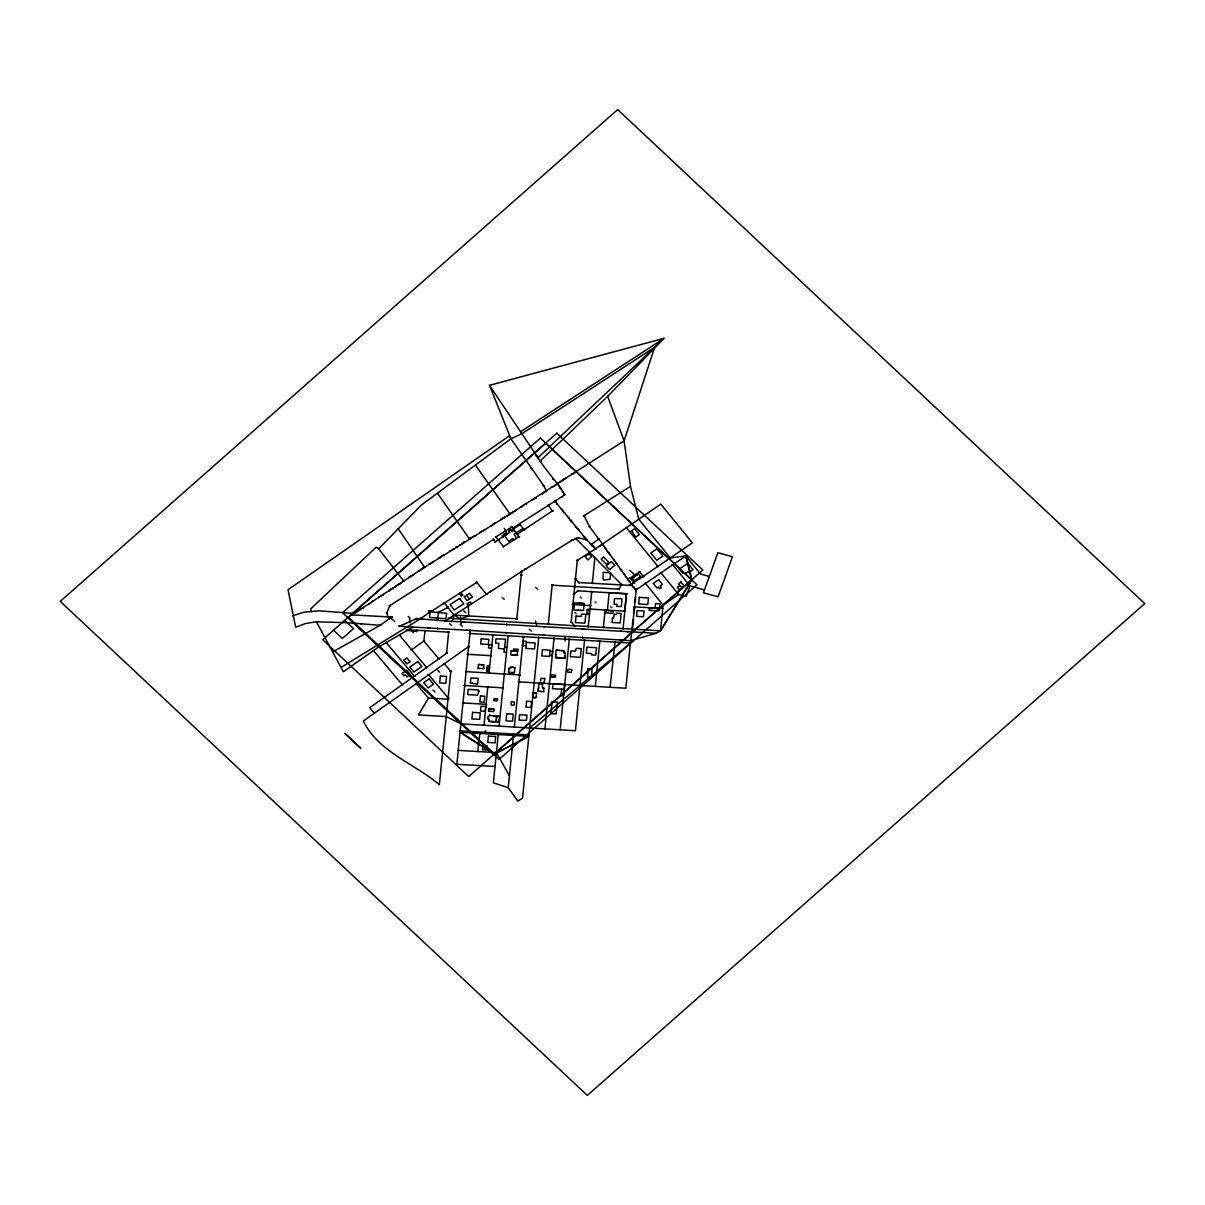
<?xml version="1.0" encoding="UTF-8"?>
<svg xmlns="http://www.w3.org/2000/svg" width="1205" height="1205" viewBox="0 0 1205 1205"><rect width="100%" height="100%" fill="white"/><g stroke="black" fill="none" stroke-linecap="round" stroke-linejoin="round"><path stroke-width="1.5" d="M553.065 677.15L551.227 676.999L551.212 674.77L555.58 675.177L555.264 677.331L553.426 677.18M494.065 700.662L494.11 698.584L497.605 698.749L497.319 700.738L494.08 699.939M511.176 704.533L511.221 701.867L514.339 702.018L514.249 705.091L511.523 705.196M517.02 655.309L518.075 649.194L513.541 648.983L513.3 651.077M506.386 532.414L504.247 528.302M508.615 668.383L510.709 668.429L510.86 666.832L514.821 668.007M589.35 609.745L587.031 609.489L586.775 614.294L589.125 614.399L589.35 609.519M563.835 652.146L563.473 650.76M563.835 652.492L565.13 652.974M483.792 668.549L483.988 664.889L478.4 664.482L477.903 668.368L483.732 668.549M659.466 608.887L655.836 608.118M659.496 608.314L659.346 610.754L649.179 610.393L649.435 607.787L656.605 608.163M489.019 719.355L487.694 718.933L488.01 716.538L489.125 716.568M514.053 651.107L510.995 651.016L510.739 654.902L517.758 655.369M489.034 719.069L488.869 721.358L499.232 721.946L499.232 715.921M499.277 721.449L499.397 719.701M565.386 652.974L564.738 658.261L555.505 657.237M555.46 657.764L556.032 650.188L563.895 650.805L563.985 653.005M499.668 716.222L496.43 715.815M555.61 655.851L555.731 654.119M538.078 690.917L543.832 691.745L543.666 688.01M632.58 625.802L630.381 643.003L538.71 637.581L528.814 736.345L498.252 734.553L495.014 766.485L456.846 764.286L470.221 630.426L630.501 640.638L656.047 633.303L660.491 630.787L691.971 579.861L685.811 555.912L670.311 557.93L629.838 585.389L578.942 582.557L575.463 578.897L577.285 560.355L596.068 548.471M635.728 590.706L636.767 589.772L635.638 589.727M487.995 671.095L488.793 671.095L489.245 665.567L487.257 665.702M504.488 534.749L504.142 534.207M532.64 697.514L533.047 692.875L536.481 693.041L536.105 697.65L532.655 697.333M544.118 688.296L542.461 687.935L542.446 683.747L539.177 683.506M632.233 629.281L636.195 589.817L685.811 555.912L691.685 579.861L660.491 630.787L574.664 625.741L571.2 621.976L575.463 578.897M513.33 529.402C515.213 528.167 511.236 527.82 513.345 528.332M509.158 668.233L508.48 672.465L514.414 672.616M514.896 667.269L514.414 672.721M564.302 689.29L564.708 684.485L552.884 683.928L552.477 688.733L564.302 689.29L563.473 695.812L560.912 695.616L561.635 689.17M550.022 651.182L550.113 650.143L542.431 649.661L541.798 655.942L549.48 656.409L550.022 651.182L552.673 651.318L552.236 655.52L549.601 655.369M546.633 491.595L543.801 485.766L510.92 438.771L489.501 385.314L664.121 338.289L607.651 396.385L624.1 440.849L630.486 486.398L638.77 519.219L670.311 557.93L692.378 542.852L660.807 504.127L595.511 548.862L586.745 539.81L577.978 537.822L572.089 540.247L521.599 571.532L516.825 618.798L454.164 615.092L445.217 620.921L416.493 618.602L399.412 626.269L470.221 630.426M525.982 645.94L525.742 648.411L534.553 648.908L535.14 642.958L526.329 642.416L525.982 645.94L522.533 645.714L523 641.135L526.465 641.316L526.329 642.416M588.266 626.449L591.73 591.7L626.51 593.794L623.09 628.513M466.199 671.622L489.079 673.083L492.89 634.854L538.71 637.581M484.033 725.259L487.829 686.925M508.164 635.803L499.066 726.148M513.676 734.041L508.209 787.709L517.819 801.054L522.518 798.177L528.814 736.345L494.366 753.969L460.069 732.263L498.252 734.553M514.339 727.067L523.437 636.707M449.269 618.286L548.275 624.13L552.131 585.178L618.948 589.155L621.509 584.5L575.975 538.665M592.318 583.325L594.848 557.674M518.994 681.864L595.315 686.368L599.819 641.226M607.456 609.941L609.143 592.724L626.374 593.719L624.823 611.176L590.013 609.067M660.491 630.787L663.096 605.091L645.534 583.476M444.329 663.759L450.821 671.411L439.328 784.681C414.475 763.518 378.37 752.04 363.323 720.997L468.67 646.558M495.014 766.485L493.372 782.828L508.209 787.709M448.019 699.201L428.483 698.057L418.466 714.911L446.257 716.583L461.063 723.874L544.901 728.874L554.014 638.469M544.901 728.874L560.144 729.808L569.272 639.373M584.546 640.277L575.433 730.727L560.144 729.808M603.389 627.353L605.121 609.986M504.368 648.832L498.358 648.486L498.87 643.274L495.526 643.078L495.933 638.891L505.543 639.102L504.021 652.312L506.492 652.447M595.315 686.368L610.107 687.302L615.077 642.114M438.816 658.804L423.874 641.06L425.019 630.697L448.637 632.158L446.588 653.306L369.739 707.727L374.333 713.209M544.449 683.145L540.307 683.596L540.894 678.37L544.976 678.475L543.696 683.22M458.246 750.384L477.767 751.528L479.816 733.453M488.597 711.01L493.448 711.613L494.02 708.932L488.884 708.585L488.808 711.477M496.671 716.282L489.471 715.303L489.275 716.568M564.784 657.915L564.994 656.183M496.038 721.208L496.716 715.845M496.174 720.168L495.993 721.554M496.701 715.996L496.4 718.391M538.258 689.546L538.469 687.829M416.734 630.275L416.584 631.375L407.154 630.381L377.602 647.657L343.305 671.772L316.433 621.795L305.678 623.482L295.662 627.202L288.04 589.712L509.278 435.924L510.92 438.771L421.253 505.151L378.656 548.817L376.246 547.115L310.875 608.721L311.01 611.583L303.826 612.245L292.664 615.83M539.027 683.506L538.168 691.459M437.385 620.349L438.454 612.517L447.718 607.395M486.82 668.895L487.061 667.118M536.677 624.898L535.442 620.921M493.523 711.266L493.884 709.534M516.493 538.304L514.098 533.996L523.075 528.513L520.168 524.642L511.312 530.305L510.754 529.567L509.067 530.652L509.444 532.474L504.458 535.668L508.706 541.331L512.637 538.605L514.128 539.795M631.179 584.817L632.007 584.079L631.104 584.726L636.195 589.817M502.892 536.225C500.798 534.056 504.594 538.816 502.606 536.421M484.937 732.986L485.705 730.516M704.473 589.893L703.479 592.785L718.075 596.791L732.429 556.755L717.864 552.749L704.473 589.893L689.938 585.871L672.797 564.799M410.227 622.925L409.534 619.084M689.938 585.871L686.082 596.58L678.626 594.532L661.018 572.857M451.83 621.78L453.683 617.186M563.804 493.689L563.835 494.125M403.344 580.795L404.277 581.382L402.952 581.277M504.443 534.884L503.78 535.201M460.566 617.05L461.138 623.603M564.934 637.475L565.115 641.015M504.594 535.171L503.494 535.065M513.014 528.664L513.435 529.417M509.323 532.008C510.363 534.433 507.938 527.459 509.007 532.158M602.862 543.786L601.882 543.922L603.102 543.741M506.055 533.92C507.938 536.511 504.398 531.812 505.769 534.086M453.773 614.716L454.737 615.137L453.321 615.002L453.652 615.906L454.375 615.574L444.404 603.012M601.973 543.786L601.536 544.811L602.846 544.449M392.664 587.829L393.252 588.658L393.282 587.663M510.92 529.929C512.878 532.068 509.128 528.061 511.101 529.959M524.537 529.582C524.672 530.607 523.813 527.293 524.085 530.004M563.94 493.628C566.064 495.797 563.292 495.556 563.789 494.396M602.59 543.982L598.734 539.057L591.203 544.63L590.405 543.696L590.992 544.69M601.506 544.329L602.741 544.479L602.018 544.811M540.247 460.943L607.651 396.385M588.552 553.532L591.565 556.574L588.04 559.918L584.892 556.559L589.049 554.029M513.3 529.04L519.039 536.692L503.404 546.603L495.903 536.888L511.764 526.992L513.3 529.04L512.878 528.031L564.768 494.863C557.056 481.608 546.001 470.929 537.972 457.764L664.121 338.289L520.53 431.767L521.84 433.725L654.646 347.266L624.1 440.849L506.793 516.011M347.929 617.743L545.805 443.154M691.61 579.801L493.809 754.451M691.67 579.861L545.534 443.154M529.628 727.986L630.381 643.003L625.847 688.206L610.107 687.302M585.133 556.364L586.549 555.189M573.987 594.14L578.069 590.766L591.73 591.7M333.137 651.664L380.162 625.335L391.58 617.05L352.026 614.912L424.582 567.239L510.016 514.038L475.598 465.326M399.337 634.945L411.613 649.766L423.874 641.06M630.953 531.36L634.568 528.799L639.343 534.553L635.698 537.084L631.571 530.923M680.72 582.151L684.41 586.127L681.699 587.633L678.31 583.868L681.292 581.864M632.821 577.933L634.387 576.849M640.548 576.713L638.439 573.987L632.429 578.219L634.387 580.795L640.442 576.577M663.096 605.091L678.626 594.532M354.391 613.36L357.539 611.312M394.773 587.061L397.921 584.997M517.216 534.267L552.447 510.89L548.23 505.437M462.584 595.406L461.184 592.634L459.467 593.568L461.259 596.279L462.765 594.893M546.181 491.685L546.392 491.128M557.644 483.536L560.777 481.518M466.606 595.33L469.543 593.342L472.42 597.108L466.968 600.512L464.151 596.837L466.606 595.33L469.438 599.006M521.599 571.532L454.164 615.092L460.415 618.948L468.82 615.966L468.338 605.859M514.219 530.275L512.245 531.541L510.046 530.004M630.486 486.398L584.033 515.71L589.637 526.796L598.734 539.057M341.211 667.329L419.927 619.099L428.905 612.848L429.598 610.86L431.887 610.98L476.803 582.376L486.323 594.155M679.936 585.675L677.376 587.242L679.665 590.058M407.154 630.381L412.411 627.308M468.248 605.467L471.366 603.69L470.146 601.898L466.968 603.871C471.291 605.392 466.576 607.41 468.414 605.347M528.814 736.345L494.351 754.21L460.069 732.263M510.92 438.771L521.84 433.725M503.765 534.192L503.509 534.975L504.534 534.583M311.01 611.583L319.189 610.83L354.225 613.466M316.433 621.795L348.29 622.744L380.162 625.335M486.82 671.11L487.603 671.095M488.793 671.095L486.504 671.11L487.874 665.537M497.484 721.931L498.252 721.931M587.633 609.489L588.432 609.504M517.096 651.182L513.435 651.092M515.966 651.152L517.472 651.197M513.722 651.092L516.327 651.167M478.295 668.383L479.078 668.398M494.412 700.662L496.279 700.723M481.789 668.489L482.572 668.504M489.2 711.492L489.968 711.522M496.942 715.845L497.695 715.875M498.087 715.89L498.855 715.906M656.71 610.664L657.478 610.679M511.025 651.016L511.779 651.031M650.851 610.453L651.619 610.483M533.574 697.544L534.327 697.575M534.719 697.59L535.472 697.62M511.402 672.586L512.185 672.631M512.577 672.646L513.36 672.676M509.067 672.495L509.851 672.526M416.659 630.787C416.84 627.88 416.478 633.71 416.719 630.863M510.242 672.541L511.025 672.571M578.099 610.257L578.867 610.302M580.418 610.363L581.202 610.408M587.166 614.309L587.95 614.339M535.351 692.98L536.105 693.011M558.292 657.915L559.045 657.96M534.207 692.92L534.96 692.965M577.978 603.193L578.746 603.223M580.298 603.313L581.081 603.359M581.458 603.374L582.241 603.419M582.633 603.434L583.401 603.479M656.996 608.194L657.779 608.224M408.088 629.823L425.019 630.697M560.566 658.035L561.319 658.081M563.985 658.216L564.738 658.261M649.977 607.817L650.76 607.862M652.327 607.938L653.095 607.983M654.661 608.058L655.445 608.103M540.819 691.595L541.572 691.625M556.002 657.794L556.77 657.84M557.147 657.855L557.9 657.9M559.421 657.975L560.189 658.02M561.696 658.096L562.464 658.141M579.138 603.253L579.921 603.298M542.521 687.95L543.274 687.98M572.947 604.579L590.36 605.603M445.217 620.921L656.047 633.303M489.079 673.083L519.686 674.905M477.767 751.528L496.43 752.598L509.444 775.764M634.493 606.853L662.705 608.54M469.965 633.484L492.89 634.854M467.901 654.315L490.812 655.701M463.127 702.922L486.112 704.307M460.19 730.878L528.95 734.945M548.275 624.13L574.664 625.741M504.79 646.754L507.049 646.904M513.616 655.098L514.384 655.143M512.487 655.023L513.24 655.068M464.844 685.494L502.937 687.874M514.761 655.174L515.514 655.219M515.891 655.234L516.644 655.294M490.058 708.661L490.827 708.721M491.218 708.736L491.986 708.796M492.378 708.826L493.146 708.871M488.899 708.585L489.682 708.63M478.777 664.512L479.545 664.558M482.256 664.768L483.024 664.814M558.924 650.414L559.692 650.474M561.199 650.595L561.952 650.655M481.096 664.678L481.864 664.738M492.95 715.559L493.719 715.619M494.11 715.65L494.878 715.71M495.27 715.74L496.038 715.8M489.471 715.303L490.239 715.363M490.54 721.479L491.309 721.539M556.65 650.233L557.418 650.293M557.794 650.323L558.548 650.384M491.7 721.569L492.468 721.629M492.86 721.659L493.628 721.72M494.02 721.75L494.788 721.81M551.212 676.999L555.264 677.331M489.381 721.388L490.164 721.464M511.447 666.892L512.215 666.983M512.607 667.028L513.375 667.103M509.549 668.278L510.318 668.383M555.008 500.662C553.667 502.786 557.267 499.774 555.264 500.768M420.409 618.677C422.428 616.493 418.105 620.967 420.244 618.542M709.308 576.487L700.557 574.077L685.811 555.912M389.953 617.216L390.766 617.457L389.366 618.722L390.33 618.511L389.953 617.216L394.577 621.418M635.532 575.659L629.869 570.447M411.297 630.411L413.466 632.7M389.787 618.361L388.1 616.87L386.76 612.833L389.802 605.648L493.402 539.479L495.135 541.768L502.997 536.782L502.395 535.984L503.916 534.689L505.618 533.589L506.326 534.463M610.664 606.733L611.688 607.682M594.954 601.898L595.978 602.846M580.238 597.062L581.262 598.026M575.041 612.366L576.065 613.33M535.743 587.603L537.792 589.516M502.199 597.439L504.247 599.352M529.266 629.191L531.315 631.119M463.774 610.83L465.823 612.743M460.265 624.371L462.313 626.299M449.661 623.663L451.709 625.576M408.209 616.523L410.257 618.436M437.596 670.266L439.644 672.194M432.926 690.119L434.975 692.047M348.365 617.126L494.366 753.969M347.944 617.502L493.945 754.33M344.705 620.349L353.532 628.618L342.386 638.454L333.559 630.185M416.192 683.642L428.483 698.057M411.613 649.766L426.615 667.45M428.679 674.815L448.139 697.921M373.46 650.564L402.274 684.711M386.233 642.611L414.384 676.141M554.887 501.175L586.745 539.81M634.026 582.783L630.185 578.084L639.463 571.727L643.259 576.442M626.374 527.7L657.915 566.41M378.656 548.817L403.78 581.126M630.953 583.551L631.601 584.44L602.41 544.118M604.277 546.724L606.371 549.601M624.28 574.333L626.359 577.21M679.168 589.712L682.316 588.627L681.699 587.633M537.972 457.764L489.501 385.314M437.4 493.191L469.483 538.951M398.237 528.754L424.582 567.239M561.304 489.396L563.187 492.378M616.749 604.383L616.674 606.431L621.388 606.476L621.946 598.674L614.46 598.599L614.158 604.383L616.749 604.383M603.359 572.465L603.027 578.972L603.961 580.057L610.182 579.198L610.513 572.601L603.359 572.465M574.393 602.997L573.926 610.076L583.521 610.513L584.244 603.524L574.393 602.997M369.604 603.72L368.835 603.705L369.604 603.72M373.384 601.25L372.616 601.25L373.384 601.25M419.912 570.613L419.144 570.613L419.897 570.703M431.917 562.825L431.164 562.856L431.917 562.825M452.297 549.917L452.267 550.052M459.843 544.675L460.596 544.781L459.858 544.6M470.101 538.304L470.854 538.379L470.101 538.274M474.71 535.969L473.957 535.969L474.695 536.059M480.373 531.977L481.141 532.083L480.403 531.917M484.997 529.643L484.229 529.673L484.997 529.673M504.805 516.96L505.573 517.035L504.82 516.93M513.149 511.794L513.902 511.884L513.164 511.718M522.202 506.612L521.434 506.642L522.202 506.612M541.873 493.719L542.627 493.824L541.889 493.658M551.935 487.106L552.703 487.182L551.935 487.076M555.309 502.124L556.077 502.229L555.324 502.063M556.68 503.78L557.448 503.811L556.68 503.78M562.389 496.626L562.358 496.761M563.88 479.244L564.633 479.349L563.91 479.153M561.982 509.323L561.214 509.354L561.982 509.354M585.148 537.415L584.38 537.415L585.148 537.415M592.905 545.88L592.137 545.91L592.905 545.88M594.442 547.401L593.673 547.401L594.442 547.401M608.284 552.718L609.037 552.764L608.284 552.718M623.618 572.902L623.588 573.038M627.79 578.656L627.022 578.656L627.79 578.656M628.272 580.343L629.025 580.449L628.287 580.283M631.691 630.983L632.128 632.384L631.706 630.908M635.035 597.59L635.788 597.695L635.05 597.529M635.668 588.914L634.899 588.989L635.668 588.884M634.463 610.845L633.71 610.875L634.463 610.845M634.674 608.751L633.92 608.781L634.674 608.751M351.453 614.851L352.598 614.912L351.453 614.851M425.591 630.697L424.446 630.652L425.591 630.757M429.251 674.815L428.106 674.875L429.251 674.815M436.812 620.304L437.957 620.349L436.812 620.304M437.882 612.456L439.027 612.562L437.897 612.411M437.099 628.453L438.243 628.558L437.114 628.408M444.645 620.861L445.79 620.921L444.645 620.861M469.393 633.438L470.537 633.544L469.408 633.393M486.895 594.155L485.751 594.155L486.865 594.306M496.475 536.888L495.345 536.797L496.445 537.038M485.54 704.262L486.684 704.353L485.555 704.202M502.365 687.829L503.494 687.98L502.395 687.724M516.252 618.752L517.397 618.843L516.267 618.692M520.696 575.026L521.84 575.071L520.696 575.026M531.857 468.383L530.712 468.383L531.827 468.534M539.283 637.581L538.138 637.581L539.283 637.581M543.726 626.69L544.871 626.781L543.726 626.63M558.201 483.551C559.09 486.037 555.776 482.437 558.201 483.551M548.847 624.13L547.703 624.175L548.847 624.175M591.173 591.64L592.318 591.745L591.173 591.595M620.65 584.982C622.051 586.323 622.187 582.618 620.665 584.937M631.691 629.04L632.836 629.146L631.691 628.98M643.832 576.457L642.687 576.502L643.832 576.457M660.445 572.797L661.575 572.947L660.476 572.706M663.669 605.091L662.524 605.151L663.669 605.151M379.59 625.274L380.72 625.38L379.59 625.229M388.673 616.87L387.528 616.87L388.673 616.87M407.516 629.778C404.895 631.089 409.941 630.11 407.531 629.733M415.921 618.542L417.05 618.692L415.951 618.451M414.957 676.141L413.812 676.201L414.957 676.141M429.025 610.799L430.155 610.95L429.04 610.709M450.399 551.137L449.631 551.167L450.399 551.137M453.457 548.682L454.21 548.772L453.472 548.606M446.016 653.246L447.16 653.306L446.016 653.246M449.209 632.173L448.049 632.158L449.179 632.309M463.684 542.28L464.452 542.355L463.699 542.25M460.988 618.963L459.843 618.948L460.988 618.963M468.911 538.891L470.055 539.042L468.941 538.801M463.97 621.991L465.115 622.051L463.97 621.991M468.248 615.906L469.393 616.056L468.278 615.815M468.097 646.513L469.242 646.573L468.097 646.513M470.794 630.426L469.634 630.426L470.794 630.426M494.532 523.286L495.285 523.392L494.547 523.211M491.384 655.716L490.239 655.716L491.369 655.866M503.645 518.18L502.877 518.21L503.645 518.18M511.191 526.947L512.336 526.992L511.191 526.947M499.653 726.148L498.509 726.103L499.638 726.208M514.927 727.067L513.767 727.067L514.896 727.218M535.487 497.74L536.255 497.77L535.487 497.74M548.802 505.437L547.657 505.437L548.802 505.437M559.617 486.097L559.587 486.233M572.887 473.987L572.119 473.987L572.887 473.987M575.764 526.916L576.517 526.947L575.764 526.916M577.888 528.603L577.12 528.603L577.873 528.709M573.414 594.095L574.559 594.201L573.429 594.035M577.496 590.706L578.641 590.812L577.511 590.661M590.932 605.603L589.772 605.603L590.932 605.603M588.176 668.685L586.82 672.013L587.889 672.059L587.468 677.165L591.414 677.346L592.107 668.865L588.176 668.685M602.862 545.247L603.615 545.338L602.877 545.172M607.034 551.001L607.064 550.896M634.613 601.762L635.366 601.837L634.613 601.732M634.267 612.923L633.499 612.923L634.267 612.923M644.961 583.416L646.106 583.476L644.961 583.416M354.812 613.466L353.652 613.466L354.812 613.466M360.641 609.022L361.395 609.052L360.641 609.022M362.193 623.859L361.048 623.859L362.193 623.859M380.825 595.873L381.593 595.933L380.84 595.842M389.034 590.525L389.787 590.631L389.049 590.465M392.167 617.065L391.007 617.05L392.167 617.065M400.994 582.678L401.762 582.753L400.994 582.648M398.84 626.208L399.985 626.314L398.84 626.163M407.124 626.705L408.269 626.766L407.124 626.705M412.185 649.781L411.041 649.826L412.185 649.781M421.027 569.317L421.795 569.393L421.027 569.287M422.91 568.067L423.663 568.142L422.91 568.037M424.024 567.178L425.154 567.284L424.024 567.133M420.922 619.159L422.066 619.265L420.937 619.114M424.446 641.06L423.301 641.105L424.446 641.105M433.077 561.59L433.83 561.651L433.077 561.545M429.477 612.848L428.332 612.893L429.477 612.893M431.315 610.935L432.444 611.04L431.315 610.89M427.188 667.45L426.043 667.51L427.188 667.45M437.114 618.12L438.258 618.225L437.114 618.075M443.259 555.128L444.012 555.234L443.274 555.068M442.401 572.375L441.256 572.42L442.401 572.375M443.832 602.952L444.976 603.057L443.832 602.907M448.29 607.41L447.145 607.456L448.29 607.41M444.901 663.774L443.741 663.759L444.901 663.774M449.842 618.286L448.697 618.331L449.842 618.331M456.936 547.115L455.776 547.16L456.921 547.16M447.567 697.861L448.727 697.921L447.567 697.861M461.771 543.485L462.524 543.515L461.771 543.485M466.666 630.2L467.796 630.351L466.697 630.095M462.554 702.876L463.684 703.027L462.569 702.771M465.627 671.577L466.772 671.667L465.642 671.516M467.329 654.27L468.474 654.375L467.344 654.225M477.376 582.376L476.231 582.422L477.376 582.376M492.589 524.461L493.357 524.506L492.589 524.461M492.83 539.433L493.975 539.479L492.83 539.433M494.562 541.723L495.692 541.873L494.577 541.617M479.244 733.408L480.373 733.559L479.259 733.318M497.605 539.78L498.75 539.885L497.62 539.735M483.461 725.199L484.621 725.259L483.461 725.199M487.257 686.88L488.402 687.031L487.287 686.79M500.949 519.325L501.702 519.43L500.964 519.265M489.652 673.083L488.507 673.143L489.652 673.143M502.831 546.558L503.976 546.648L502.846 546.498M510.589 514.038L509.429 514.083L510.589 514.038M506.1 624.476L507.245 624.521L506.1 624.476M506.401 632.7L505.257 632.685L506.401 632.7M497.002 752.598L495.842 752.658L497.002 752.598M503.78 673.926L504.91 674.032L503.78 673.881M507.591 635.758L508.736 635.803L507.591 635.758M518.466 536.647L519.596 536.797L518.496 536.541M525.275 504.157L526.028 504.232L525.275 504.127M522.172 571.532L521.042 571.426L522.142 571.682M525.199 568.896L526.359 568.941L525.199 568.896M514.098 735.457L512.953 735.502L514.098 735.457M533.574 498.945L534.327 499.051L533.589 498.87M537.053 455.656L535.894 455.701L537.053 455.656M520.259 674.921L519.099 674.905L520.229 675.056M540.819 460.943L539.659 460.988L540.819 460.943M533.664 682.678L534.809 682.783L533.679 682.633M552.749 479.274L553.908 479.334L552.749 479.274M555.671 484.576L556.439 484.651L555.671 484.546M559.979 487.859L560.747 487.935L559.994 487.829M552.703 585.178L551.559 585.223L552.703 585.178M565.793 478.024L566.546 478.129L565.808 477.963M553.441 638.424L554.586 638.484L553.441 638.424M564.151 684.545L565.296 684.591L564.151 684.545M570.628 621.931L571.757 622.081L570.658 621.825M569.845 639.373L568.7 639.328L569.845 639.433M578.551 537.822L577.406 537.822L578.551 537.822M575.207 586.519L574.047 586.564L575.207 586.519M576.035 578.897L574.906 578.792L576.005 579.048M577.858 560.355L576.713 560.415L577.858 560.355M578.37 582.512L579.515 582.602L578.385 582.452M575.237 625.741L574.077 625.741L575.237 625.741M571.667 669.558L571.426 672.345L567.615 672.119L567.901 669.347L571.667 669.558M583.024 535.728L583.054 535.638M585.75 539.042L586.504 539.132L585.766 538.966M587.317 539.825L586.172 539.87L587.317 539.825M590.224 526.796L589.064 526.841L590.209 526.841M582.226 637.55L583.356 637.701L582.256 637.445M589.155 552.462L590.284 552.613L589.185 552.357M585.118 640.277L583.973 640.277L585.103 640.427M589.441 609.022L590.586 609.067L589.441 609.022M591.745 583.28L592.89 583.386L591.76 583.235M594.939 548.802L596.083 548.908L594.954 548.757M599.307 539.057L598.147 539.117L599.307 539.057M599.262 641.181L600.391 641.271L599.262 641.12M602.816 627.293L603.961 627.338L602.816 627.293M609.534 554.451L610.287 554.526L609.534 554.421M605.693 609.986L604.549 609.926L605.693 610.031M613.691 560.205L614.46 560.28L613.707 560.174M614.505 642.069L615.635 642.22L614.52 641.964M626.946 527.7L625.802 527.654L626.946 527.745M620.033 639.96L621.162 640.066L620.033 639.9M621.268 631.224L620.123 631.164L621.253 631.269M622.518 628.453L623.663 628.558L622.533 628.408M625.937 593.734L627.082 593.794L625.937 593.734M625.395 611.176L624.235 611.221L625.395 611.176M630.757 578.084L629.597 578.084L630.757 578.084M628.618 631.661L627.474 631.706L628.618 631.706M633.363 587.362L634.131 587.392L633.363 587.362M632.384 624.024L633.137 624.13L632.399 623.964M640.036 571.727L638.891 571.622L640.006 571.878M657.343 566.365L658.472 566.516L657.373 566.26M672.239 564.738L673.369 564.889L672.254 564.648M358.744 610.257L359.497 610.348L358.759 610.182M362.524 607.787L363.292 607.847L362.539 607.757M378.942 597.108L378.973 597.002M382.723 594.637L383.476 594.743L382.738 594.577M387.332 612.833L386.187 612.878L387.332 612.893M390.932 589.29L391.685 589.396L390.947 589.23M398.765 634.899L399.894 635.05L398.795 634.794M428.423 627.956L429.582 628.001L428.423 627.956M441.346 556.349L442.115 556.409L441.361 556.303M450.248 671.366L451.393 671.411L450.248 671.366M448.591 699.216L447.447 699.262L448.591 699.216M464.271 685.434L465.401 685.54L464.271 685.389M482.316 530.787L483.069 530.863L482.316 530.757M489.712 591.519L490.857 591.58L489.712 591.519M492.333 634.809L493.478 634.854L492.333 634.809M515.062 510.589L515.815 510.649L515.062 510.543M498.825 734.553L497.68 734.553L498.825 734.553M517.788 534.267L516.644 534.267L517.773 534.418M513.104 733.996L514.249 734.101L513.104 733.935M537.4 457.704L538.545 457.81L537.415 457.659M519.566 681.864L518.421 681.864L519.566 681.864M543.786 492.529L544.539 492.619L543.801 492.453M543.274 635.065L544.434 635.11L543.274 635.065M561.982 480.479L562.735 480.569L561.997 480.403M562.584 510.935L563.337 511.01L562.584 510.905M571.215 521.404L571.968 521.509L571.23 521.343M571.516 540.202L572.661 540.247L571.516 540.202M575.403 538.62L576.547 538.665L575.403 538.62M578.49 530.23L579.244 530.29L578.49 530.185M584.606 515.71L583.461 515.755L584.606 515.71M588.853 626.449L587.694 626.51L588.853 626.449M599.548 545.79L600.316 545.85L599.563 545.76M608.57 592.679L609.715 592.785L608.585 592.634M629.522 582.075L630.29 582.105L629.522 582.075M633.453 582.723L634.598 582.828L633.469 582.678M633.92 606.793L635.065 606.898L633.92 606.748M371.502 602.485L370.733 602.545L371.502 602.44M385.675 642.551L386.82 642.611L385.675 642.551M390.375 605.648L389.245 605.543L390.345 605.799M399.879 583.958L399.111 583.958L399.849 584.063M409.143 577.255L409.896 577.361L409.158 577.195M411.779 576.035L411.01 576.035L411.779 576.035M413.661 574.785L412.893 574.86L413.661 574.755M411.839 627.248L412.969 627.398L411.869 627.157M429.251 564L430.019 564.045L429.251 564M440.202 557.584L439.433 557.584L440.202 557.584M439.388 658.804L438.243 658.849L439.388 658.804M472.782 537.159L472.029 537.219L472.782 537.114M490.661 525.651L491.429 525.757L490.676 525.591M511.221 512.999L511.989 513.029L511.221 512.999M523.362 505.362L524.115 505.437L523.362 505.332M532.414 500.18L531.646 500.18L532.399 500.286M522.865 636.647L524.009 636.752L522.88 636.601M543.229 485.72L544.374 485.766L543.229 485.72M554.571 485.886L553.803 485.811L554.556 485.976M553.035 510.89L551.875 510.89L553.035 510.89M548.893 683.612L550.022 683.717L548.893 683.566M563.94 512.592L564.708 512.697L563.97 512.532M568.489 518.105L569.257 518.165L568.489 518.075M569.86 519.762L570.613 519.792L569.86 519.762M574.785 472.767L574.032 472.842L574.785 472.797M572.375 604.533L573.52 604.639L572.375 604.473M582.437 628.965L583.597 629.01L582.437 628.965M581.247 648.636L580.373 657.282L570.296 656.695L570.854 650.881L575.448 651.167L576.216 648.32L581.247 648.636M594.276 557.629L595.421 557.674L594.276 557.629M615.71 561.967L615.68 562.102M616.96 563.699L616.192 563.759L616.96 563.654M612.456 617.909L612.065 622.503L620.274 622.88L621.102 613.466L616.689 613.164L616.553 614.475L614.143 614.354L613.737 617.969L612.456 617.909M618.376 589.109L619.521 589.2L618.391 589.049M620.364 569.408L621.117 569.513L620.379 569.347M621.614 571.14L622.367 571.17L621.614 571.14M629.266 585.329L630.411 585.434L629.281 585.284M632.595 621.931L633.348 622.036L632.61 621.87M633.559 619.882L632.791 619.882L633.559 619.882M635.592 599.713L634.824 599.744L635.592 599.713M472.285 683.295L477.557 684.304L478.159 678.385L470.884 677.963L470.372 683.19L472.285 683.295M479.033 691.083L477.557 695.18L467.661 694.622L468.173 689.365L478.114 689.893L477.993 691.022L479.033 691.083M472.556 712.381L471.923 718.948L479.635 719.37L480.253 712.803L472.556 712.381M576.02 616.086L575.403 622.593L584.892 623.151L585.871 614.354L581.503 614.068L581.277 616.403L576.02 616.086M595.722 653.773L595.586 655.174L591.55 654.918L591.67 653.532L586.278 653.215L586.895 647.145L596.701 647.733L595.722 653.773M637.099 610.574L636.526 616.342L643.455 616.749L644.042 610.98L637.099 610.574M481.187 638.891L480.675 644.027L488.356 644.479L488.869 639.358L481.187 638.891M485.645 706.461L485.163 711.312L480.554 711.04L481.051 706.175L485.645 706.461M488.387 736.059L487.754 742.416L495.104 742.837L495.737 736.511L488.387 736.059M519.581 714.67L519.039 720.063L526.404 720.5L526.962 715.122L519.581 714.67M531.556 701.566L530.953 707.456L525.998 707.154L526.615 701.265L531.556 701.566M639.268 597.349L638.605 603.961L647.778 604.503L648.471 597.921L639.268 597.349M440.367 676.035L439.674 682.934L445.82 683.265L446.528 676.397L440.367 676.035M506.763 713.737L506.025 720.846L512.562 721.253L513.285 714.128L506.763 713.737M655.55 603.569L655.083 608.013L659.512 608.224L659.979 603.81L655.55 603.569M432.52 612.004L430.2 611.869L429.447 617.427L445.91 618.783L446.648 613.3L432.52 612.004M488.838 644.705L488.492 647.989L491.384 648.17L491.745 644.901L488.838 644.705M480.509 695.918L479.816 701.958L484.124 702.259L484.817 696.234L480.509 695.918M605.949 610.574L605.693 612.773L612.923 613.435L613.225 611.131L605.949 610.574M552.251 701.656L550.76 713.586L556.047 714.008L557.554 702.078L552.251 701.656M486.684 745.624L486.007 750.113L482.362 749.856L483.145 745.383L486.684 745.624M617.668 109.595L60.25 601.4L587.332 1095.405L1144.75 603.6L617.668 109.595M540.412 438.093L342.536 612.682L499.081 759.391L696.942 584.802L540.412 438.093M556.831 433.198L322.729 639.75L468.715 776.577L702.816 570.025L556.831 433.198M344.871 733.378L360.687 748.185L344.871 733.378M603.645 557.072L601.175 559.105L606.236 564.211L608.721 562.178L603.645 557.072M611.297 561.711L606.115 565.958L609.655 569.513L614.836 565.281L611.297 561.711M403.359 672.571L402.063 673.58L403.735 675.749L405.136 674.785L407.004 676.954L410.212 674.649L406.597 670.176L403.359 672.571M410.016 661.741L406.959 663.91L403.735 660.099L406.808 657.93L410.016 661.741M417.713 661.56L409.775 667.163L413.902 672.059L421.84 666.455L417.713 661.56M429.161 678.852L423.723 682.693L428.152 687.935L433.574 684.109L429.161 678.852M658.698 579.68L653.231 583.416L657.011 588.025L658.367 587.121L659.722 588.808L661.47 587.648L660.099 585.946L662.464 584.335L658.698 579.68M656.906 548.847L650.851 552.975L656.785 560.265L662.84 556.123L656.906 548.847M687.829 563.217L679.259 569.046L682.346 572.857L685.735 573.279L688.115 571.667L688.793 572.495L693.026 569.619L687.829 563.217M459.617 598.448L450.113 604.579L454.195 610.016L463.729 603.871L459.617 598.448"/></g></svg>
